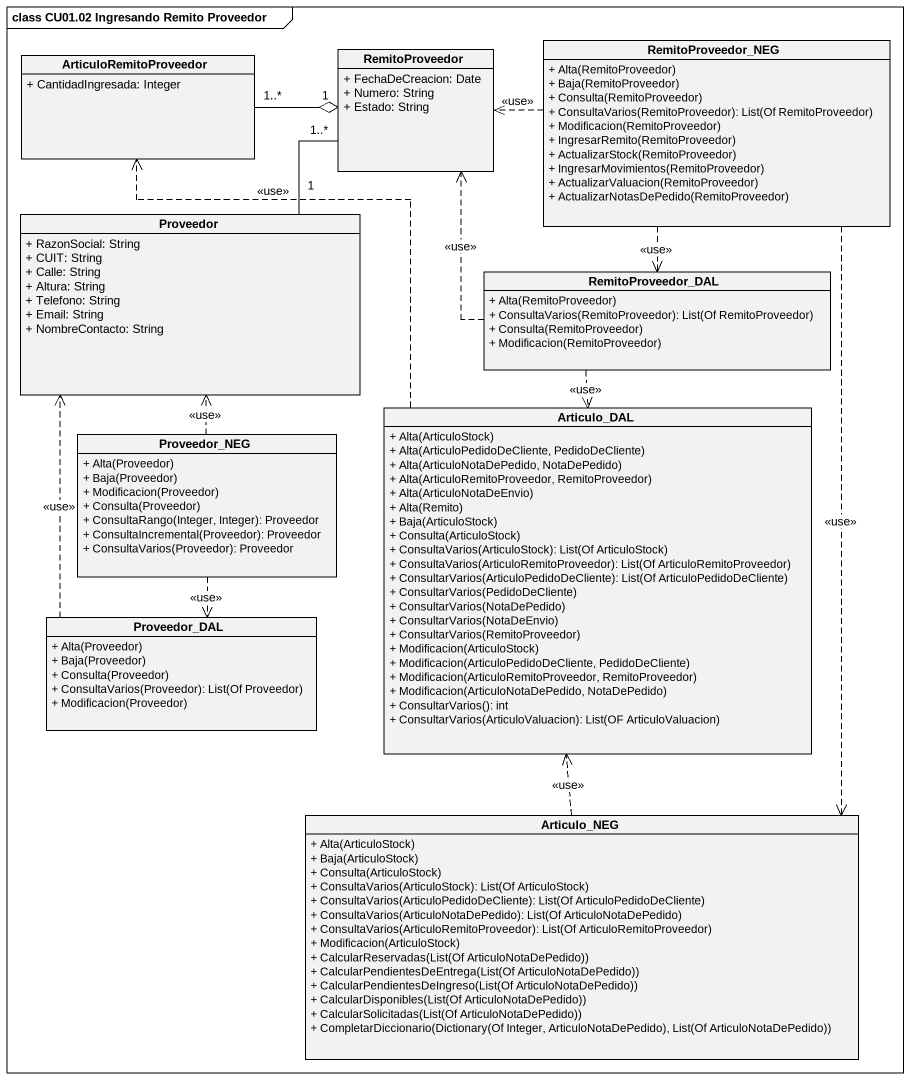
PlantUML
@startuml
mainframe class CU01.02 Ingresando Remito Proveedor
hide circle
hide empty members
skinparam classAttributeIconSize 0
class RemitoProveedor {
  + FechaDeCreacion: Date
  + Numero: String
  + Estado: String
}
class RemitoProveedor_NEG {
  + Alta(RemitoProveedor)
  + Baja(RemitoProveedor)
  + Consulta(RemitoProveedor)
  + ConsultaVarios(RemitoProveedor): List(Of RemitoProveedor)
  + Modificacion(RemitoProveedor)
  + IngresarRemito(RemitoProveedor)
  + ActualizarStock(RemitoProveedor)
  + IngresarMovimientos(RemitoProveedor)
  + ActualizarValuacion(RemitoProveedor)
  + ActualizarNotasDePedido(RemitoProveedor)
}
class ArticuloRemitoProveedor {
  + CantidadIngresada: Integer
}
class Proveedor {
  + RazonSocial: String
  + CUIT: String
  + Calle: String
  + Altura: String
  + Telefono: String
  + Email: String
  + NombreContacto: String
}
class RemitoProveedor_DAL {
  + Alta(RemitoProveedor)
  + ConsultaVarios(RemitoProveedor): List(Of RemitoProveedor)
  + Consulta(RemitoProveedor)
  + Modificacion(RemitoProveedor)
}
class Articulo_DAL {
  + Alta(ArticuloStock)
  + Alta(ArticuloPedidoDeCliente, PedidoDeCliente)
  + Alta(ArticuloNotaDePedido, NotaDePedido)
  + Alta(ArticuloRemitoProveedor, RemitoProveedor)
  + Alta(ArticuloNotaDeEnvio)
  + Alta(Remito)
  + Baja(ArticuloStock)
  + Consulta(ArticuloStock)
  + ConsultaVarios(ArticuloStock): List(Of ArticuloStock)
  + ConsultaVarios(ArticuloRemitoProveedor): List(Of ArticuloRemitoProveedor)
  + ConsultarVarios(ArticuloPedidoDeCliente): List(Of ArticuloPedidoDeCliente)
  + ConsultarVarios(PedidoDeCliente)
  + ConsultarVarios(NotaDePedido)
  + ConsultarVarios(NotaDeEnvio)
  + ConsultarVarios(RemitoProveedor)
  + Modificacion(ArticuloStock)
  + Modificacion(ArticuloPedidoDeCliente, PedidoDeCliente)
  + Modificacion(ArticuloRemitoProveedor, RemitoProveedor)
  + Modificacion(ArticuloNotaDePedido, NotaDePedido)
  + ConsultarVarios(): int
  + ConsultarVarios(ArticuloValuacion): List(OF ArticuloValuacion)
}
class Proveedor_NEG {
  + Alta(Proveedor)
  + Baja(Proveedor)
  + Modificacion(Proveedor)
  + Consulta(Proveedor)
  + ConsultaRango(Integer, Integer): Proveedor
  + ConsultaIncremental(Proveedor): Proveedor
  + ConsultaVarios(Proveedor): Proveedor
}
class Proveedor_DAL {
  + Alta(Proveedor)
  + Baja(Proveedor)
  + Consulta(Proveedor)
  + ConsultaVarios(Proveedor): List(Of Proveedor)
  + Modificacion(Proveedor)
}
class Articulo_NEG {
  + Alta(ArticuloStock)
  + Baja(ArticuloStock)
  + Consulta(ArticuloStock)
  + ConsultaVarios(ArticuloStock): List(Of ArticuloStock)
  + ConsultaVarios(ArticuloPedidoDeCliente): List(Of ArticuloPedidoDeCliente)
  + ConsultaVarios(ArticuloNotaDePedido): List(Of ArticuloNotaDePedido)
  + ConsultaVarios(ArticuloRemitoProveedor): List(Of ArticuloRemitoProveedor)
  + Modificacion(ArticuloStock)
  + CalcularReservadas(List(Of ArticuloNotaDePedido))
  + CalcularPendientesDeEntrega(List(Of ArticuloNotaDePedido))
  + CalcularPendientesDeIngreso(List(Of ArticuloNotaDePedido))
  + CalcularDisponibles(List(Of ArticuloNotaDePedido))
  + CalcularSolicitadas(List(Of ArticuloNotaDePedido))
  + CompletarDiccionario(Dictionary(Of Integer, ArticuloNotaDePedido), List(Of ArticuloNotaDePedido))
}
RemitoProveedor "1..*" -- "1" Proveedor
RemitoProveedor_NEG .left.> RemitoProveedor : <<use>>
RemitoProveedor_NEG ..> RemitoProveedor_DAL : <<use>>
RemitoProveedor_NEG ..> Articulo_NEG : <<use>>
ArticuloRemitoProveedor "1..*" -right-o "1" RemitoProveedor
RemitoProveedor_DAL .up.> RemitoProveedor : <<use>>
RemitoProveedor_DAL ..> Articulo_DAL : <<use>>
Articulo_DAL .up.> ArticuloRemitoProveedor : <<use>>
Proveedor_NEG .up.> Proveedor : <<use>>
Proveedor_NEG ..> Proveedor_DAL : <<use>>
Proveedor_DAL .up.> Proveedor : <<use>>
Articulo_NEG .up.> Articulo_DAL : <<use>>
@enduml
